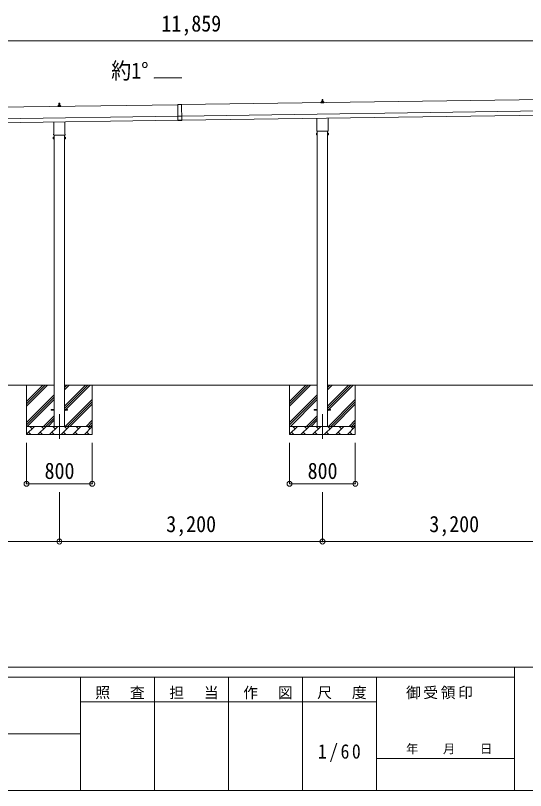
# Model space of a CAD drawing. Units: millimetres at full size, sheet at 1:60. Extents: x -16864 to 16864, y -11640 to 11640.
# Drawn here: x 4612 to 10816, y -11640 to -2213 of the extents above; entities that cross this region are included whole.
import ezdxf
from ezdxf.enums import TextEntityAlignment as Align

# ---------------------------------------------------------------- set-up
doc = ezdxf.new("R2010")
doc.units = ezdxf.units.MM
doc.header["$LTSCALE"] = 60
doc.header["$PDMODE"] = 32
doc.header["$PDSIZE"] = 60
doc.linetypes.add('CHAIN1', pattern=[8, 5, -1, 1, -1])
for name, color, linetype, lineweight in [('0-1_Defpoints', 7, 'CHAIN1', 9), ('0-2_TEXT1', 4, 'Continuous', 9), ('0-3_SHAPE', 7, 'Continuous', 9), ('0-7_PARTS2', 7, 'Continuous', 9), ('0-8_TABLE1', 6, 'Continuous', 9), ('F-0', 7, 'Continuous', 9)]:
    doc.layers.add(name, color=color, linetype=linetype, lineweight=lineweight)
doc.styles.add('ＭＳ ゴシック', font='')
doc.styles.get('ＭＳ ゴシック').set_extended_font_data('MS Gothic')

msp = doc.modelspace()

# ---------------------------------------------------------------- linework, layer by layer
at = {"layer": '0-1_Defpoints'}
for p, q in [((5145.59, -7060.72), (5145.59, -7409.72)), ((8345.59, -7060.72), (8345.59, -7409.72))]:
    msp.add_line(p, q, dxfattribs=at)
at = {"layer": '0-2_TEXT1'}
for p, q in [((6633.49, -2969.89), (6297.49, -2974.69)), ((6585.66, -3298.03), (850.19, -3379.96)), ((5139.9, -3305.75), (5140.62, -3282.23)), ((5141.62, -3281.25), (5150.17, -3281.25)), ((5151.17, -3282.23), (5151.9, -3305.75)), ((6585.64, -3297.03), (6630.64, -3296.39)), ((6585.64, -3297.03), (6588.39, -3489.51)), ((6630.65, -3297.39), (6585.66, -3298.03)), ((6630.64, -3296.39), (6633.39, -3488.87)), ((12641.27, -3211.52), (6630.65, -3297.39)), ((8327.65, -3275.54), (8327.65, -3267.82)), ((8364.15, -3275.54), (8327.65, -3275.54)), ((8328.03, -3267.04), (8363.76, -3267.04)), ((8328.41, -3266.85), (8335.13, -3265.22)), ((8335.51, -3265.04), (8356.28, -3265.04)), ((8335.9, -3264.25), (8335.9, -3260.04)), ((8336.9, -3260.04), (8354.9, -3260.04)), ((8339.9, -3260.04), (8340.62, -3236.51)), ((8341.62, -3235.54), (8350.17, -3235.54)), ((8351.17, -3236.51), (8351.9, -3260.04)), ((8355.9, -3264.25), (8355.9, -3260.04)), ((8363.38, -3266.85), (8356.66, -3265.22)), ((8364.15, -3275.54), (8364.15, -3267.82)), ((5127.65, -3321.25), (5127.65, -3313.54)), ((5164.15, -3321.25), (5127.65, -3321.25)), ((5128.03, -3312.75), (5163.76, -3312.75)), ((5128.41, -3312.56), (5135.13, -3310.94)), ((5135.51, -3310.75), (5156.28, -3310.75)), ((5135.9, -3309.96), (5135.9, -3305.75)), ((5136.9, -3305.75), (5154.9, -3305.75)), ((5155.9, -3309.96), (5155.9, -3305.75)), ((5163.38, -3312.56), (5156.66, -3310.94)), ((5164.15, -3321.25), (5164.15, -3313.54)), ((6632.65, -3437.37), (12643.27, -3351.51)), ((852.19, -3519.95), (6587.66, -3438.01)), ((6632.67, -3438.37), (6587.67, -3439.01)), ((6633.32, -3483.87), (6588.32, -3484.51)), ((6633.37, -3487.37), (12643.99, -3401.5)), ((8277.29, -3609.52), (8277.29, -3463.88)), ((8413.89, -3461.93), (8413.89, -3609.52)), ((852.91, -3569.94), (6588.37, -3488.01)), ((5077.29, -3655.24), (5077.29, -3509.6)), ((5213.89, -3507.64), (5213.89, -3655.24)), ((6633.39, -3488.87), (6588.39, -3489.51)), ((5075.59, -3664.01), (5075.59, -3658.51)), ((5213.53, -3667.51), (5077.65, -3667.51)), ((5083.09, -3667.51), (5083.09, -7210.72)), ((5208.09, -7210.72), (5208.09, -3667.51)), ((5215.59, -3658.51), (5215.59, -3664.01)), ((8271.59, -3647.8), (8272.35, -3646.48)), ((8271.59, -3647.8), (8271.59, -3664.8)), ((8271.59, -3664.8), (8272.35, -3666.11)), ((8278.59, -3651.39), (8272.35, -3651.39)), ((8278.59, -3661.2), (8272.35, -3661.2)), ((8278.59, -3666.11), (8272.35, -3666.11)), ((8275.59, -3618.3), (8275.59, -3612.8)), ((8413.53, -3621.8), (8277.65, -3621.8)), ((8281.09, -3665.5), (8278.59, -3665.5)), ((8283.09, -3621.8), (8283.09, -7210.72)), ((8408.09, -7210.72), (8408.09, -3621.8)), ((8410.09, -3665.5), (8412.59, -3665.5)), ((8412.59, -3651.39), (8418.83, -3651.39)), ((8412.59, -3661.2), (8418.83, -3661.2)), ((8412.59, -3666.11), (8418.83, -3666.11)), ((8415.59, -3612.8), (8415.59, -3618.3)), ((8419.59, -3647.8), (8418.83, -3646.48)), ((8419.59, -3664.8), (8418.83, -3666.11)), ((8419.59, -3647.8), (8419.59, -3664.8)), ((5071.59, -3693.51), (5072.35, -3692.19)), ((5071.59, -3693.51), (5071.59, -3710.51)), ((5071.59, -3710.51), (5072.35, -3711.82)), ((5078.59, -3697.1), (5072.35, -3697.1)), ((5078.59, -3706.92), (5072.35, -3706.92)), ((5078.59, -3711.82), (5072.35, -3711.82)), ((5081.09, -3711.21), (5078.59, -3711.21)), ((5210.09, -3711.21), (5212.59, -3711.21)), ((5212.59, -3697.1), (5218.83, -3697.1)), ((5212.59, -3706.92), (5218.83, -3706.92)), ((5212.59, -3711.82), (5218.83, -3711.82)), ((5219.59, -3693.51), (5218.83, -3692.19)), ((5219.59, -3710.51), (5218.83, -3711.82)), ((5219.59, -3693.51), (5219.59, -3710.51)), ((5045.59, -7006.22), (5083.09, -7006.22)), ((5045.59, -7015.22), (5045.59, -7006.22)), ((5045.59, -7006.22), (5083.09, -7006.22)), ((5045.59, -7015.22), (5045.59, -7006.22)), ((5045.59, -7015.22), (5083.09, -7015.22)), ((5045.59, -7015.22), (5083.09, -7015.22)), ((5208.09, -7006.22), (5245.59, -7006.22)), ((5208.09, -7006.22), (5245.59, -7006.22)), ((5208.09, -7015.22), (5245.59, -7015.22)), ((5208.09, -7015.22), (5245.59, -7015.22)), ((5245.59, -7015.22), (5245.59, -7006.22)), ((5245.59, -7015.22), (5245.59, -7006.22)), ((8245.59, -7006.22), (8283.09, -7006.22)), ((8245.59, -7015.22), (8245.59, -7006.22)), ((8245.59, -7006.22), (8283.09, -7006.22)), ((8245.59, -7015.22), (8245.59, -7006.22)), ((8245.59, -7015.22), (8283.09, -7015.22)), ((8245.59, -7015.22), (8283.09, -7015.22)), ((8408.09, -7006.22), (8445.59, -7006.22)), ((8408.09, -7006.22), (8445.59, -7006.22)), ((8408.09, -7015.22), (8445.59, -7015.22)), ((8408.09, -7015.22), (8445.59, -7015.22)), ((8445.59, -7015.22), (8445.59, -7006.22)), ((8445.59, -7015.22), (8445.59, -7006.22))]:
    msp.add_line(p, q, dxfattribs=at)
for points in [[(8278.59, -3666.11), (8278.59, -3646.48), (8272.35, -3646.48)], [(8278.59, -3665.5), (8278.59, -3647.1), (8281.09, -3647.1)], [(8412.59, -3665.5), (8412.59, -3647.1), (8410.09, -3647.1)], [(8412.59, -3666.11), (8412.59, -3646.48), (8418.83, -3646.48)], [(5078.59, -3711.82), (5078.59, -3692.19), (5072.35, -3692.19)], [(5078.59, -3711.21), (5078.59, -3692.81), (5081.09, -3692.81)], [(5212.59, -3711.21), (5212.59, -3692.81), (5210.09, -3692.81)], [(5212.59, -3711.82), (5212.59, -3692.19), (5218.83, -3692.19)]]:
    msp.add_lwpolyline(points, dxfattribs=at)
for points in [[(8281.09, -3666.8), (8281.09, -3645.8), (8283.09, -3645.8), (8283.09, -3666.8)], [(8410.09, -3666.8), (8410.09, -3645.8), (8408.09, -3645.8), (8408.09, -3666.8)], [(5081.09, -3712.51), (5081.09, -3691.51), (5083.09, -3691.51), (5083.09, -3712.51)], [(5210.09, -3712.51), (5210.09, -3691.51), (5208.09, -3691.51), (5208.09, -3712.51)]]:
    msp.add_lwpolyline(points, close=True, dxfattribs=at)
for centre, radius, start, end in [((5141.62, -3282.25), 1, 90, 178.60509), ((5150.17, -3282.25), 1, 1.39491, 90), ((8328.65, -3267.82), 1, 103.62699, 180), ((8334.9, -3264.25), 1, 283.62699, 0), ((8339.98, -3260.67), 4.13, 90, 171.17633), ((8336.9, -3261.04), 1, 90, 180), ((8341.62, -3236.54), 1, 90, 178.60509), ((8349.23, -3260.04), 4.83, 133.60282, 180), ((8342.56, -3260.04), 4.83, 0, 46.39718), ((8350.17, -3236.54), 1, 1.39491, 90), ((8351.81, -3260.67), 4.13, 8.82367, 90), ((8354.9, -3261.04), 1, 0, 90), ((8356.9, -3264.25), 1, 180, 256.37301), ((8363.15, -3267.82), 1, 0, 76.37301), ((5128.65, -3313.54), 1, 103.62699, 180), ((5134.9, -3309.96), 1, 283.62699, 0), ((5139.98, -3306.38), 4.13, 90, 171.17633), ((5136.9, -3306.75), 1, 90, 180), ((5149.23, -3305.75), 4.83, 133.60282, 180), ((5142.56, -3305.75), 4.83, 0, 46.39718), ((5151.81, -3306.38), 4.13, 8.82367, 90), ((5154.9, -3306.75), 1, 0, 90), ((5156.9, -3309.96), 1, 180, 256.37301), ((5163.15, -3313.54), 1, 0, 76.37301), ((5079.59, -3658.51), 4, 125.09963, 180), ((5079.59, -3664.01), 4, 180, 194.47751), ((5079.59, -3664.01), 4, 194.47751, 241.04498), ((5211.59, -3664.01), 4, 298.95502, 345.52249), ((5211.59, -3658.51), 4, 0, 54.90037), ((5211.59, -3664.01), 4, 345.52249, 0), ((8275.93, -3648.93), 4.34, 145.61575, 214.38425), ((8287.83, -3656.3), 16.24, 162.41205, 197.58795), ((8275.93, -3663.66), 4.34, 145.61575, 214.38425), ((8279.59, -3612.8), 4, 125.09963, 180), ((8279.59, -3618.3), 4, 180, 194.47751), ((8279.59, -3618.3), 4, 194.47751, 241.04498), ((8411.59, -3618.3), 4, 298.95502, 345.52249), ((8411.59, -3612.8), 4, 0, 54.90037), ((8411.59, -3618.3), 4, 345.52249, 0), ((8415.24, -3648.93), 4.34, 325.61575, 34.38425), ((8403.35, -3656.3), 16.24, 342.41205, 17.58795), ((8415.24, -3663.66), 4.34, 325.61575, 34.38425), ((5075.93, -3694.65), 4.34, 145.61575, 214.38425), ((5087.83, -3702.01), 16.24, 162.41205, 197.58795), ((5075.93, -3709.37), 4.34, 145.61575, 214.38425), ((5215.24, -3694.65), 4.34, 325.61575, 34.38425), ((5203.35, -3702.01), 16.24, 342.41205, 17.58795), ((5215.24, -3709.37), 4.34, 325.61575, 34.38425)]:
    msp.add_arc(centre, radius, start, end, dxfattribs=at)
at = {"layer": '0-3_SHAPE'}
for p, q in [((5083.09, -6710.72), (2008.09, -6710.72)), ((4745.59, -6710.72), (4745.59, -7310.72)), ((4745.59, -6909.21), (4944.07, -6710.72)), ((4745.59, -6937.49), (4972.36, -6710.72)), ((4745.59, -6965.77), (5000.64, -6710.72)), ((8283.09, -6710.72), (5208.09, -6710.72)), ((5208.09, -6739.55), (5236.91, -6710.72)), ((5208.09, -6767.83), (5265.2, -6710.72)), ((5208.09, -7022.39), (5519.76, -6710.72)), ((5208.09, -6965.82), (5463.19, -6710.72)), ((5208.09, -6994.11), (5491.47, -6710.72)), ((5545.59, -6710.72), (5545.59, -7310.72)), ((7945.59, -6710.72), (7945.59, -7310.72)), ((7945.59, -6909.21), (8144.07, -6710.72)), ((7945.59, -6937.49), (8172.36, -6710.72)), ((7945.59, -6965.77), (8200.64, -6710.72)), ((11483.09, -6710.72), (8408.09, -6710.72)), ((8408.09, -6739.55), (8436.91, -6710.72)), ((8408.09, -6767.83), (8465.2, -6710.72)), ((8408.09, -7022.39), (8719.76, -6710.72)), ((8408.09, -6965.82), (8663.19, -6710.72)), ((8408.09, -6994.11), (8691.47, -6710.72)), ((8745.59, -6710.72), (8745.59, -7310.72)), ((4745.59, -7163.76), (5083.09, -6826.26)), ((4745.59, -7192.05), (5083.09, -6854.55)), ((7945.59, -7163.76), (8283.09, -6826.26)), ((7945.59, -7192.05), (8283.09, -6854.55)), ((4755.2, -7210.72), (5083.09, -6882.83)), ((5217.75, -7210.72), (5545.59, -6882.88)), ((5246.03, -7210.72), (5545.59, -6911.16)), ((5274.31, -7210.72), (5545.59, -6939.45)), ((7955.2, -7210.72), (8283.09, -6882.83)), ((8417.75, -7210.72), (8745.59, -6882.88)), ((8446.03, -7210.72), (8745.59, -6911.16)), ((8474.31, -7210.72), (8745.59, -6939.45)), ((4953.19, -7210.72), (5083.09, -7080.82)), ((4981.47, -7210.72), (5083.09, -7109.11)), ((5009.76, -7210.72), (5083.09, -7137.39)), ((5472.3, -7210.72), (5545.59, -7137.44)), ((8153.19, -7210.72), (8283.09, -7080.82)), ((8181.47, -7210.72), (8283.09, -7109.11)), ((8209.76, -7210.72), (8283.09, -7137.39)), ((8672.3, -7210.72), (8745.59, -7137.44)), ((4745.59, -7307.17), (4842.04, -7210.72)), ((4745.59, -7210.72), (5545.59, -7210.72)), ((4813.48, -7239.28), (4784.93, -7210.72)), ((4883.46, -7310.72), (4983.46, -7210.72)), ((4954.9, -7239.28), (4926.35, -7210.72)), ((5024.88, -7310.72), (5124.88, -7210.72)), ((5096.32, -7239.28), (5067.77, -7210.72)), ((5166.3, -7310.72), (5266.3, -7210.72)), ((5237.75, -7239.28), (5209.19, -7210.72)), ((5307.72, -7310.72), (5407.72, -7210.72)), ((5379.17, -7239.28), (5350.61, -7210.72)), ((5449.14, -7310.72), (5545.59, -7214.28)), ((5520.59, -7239.28), (5492.04, -7210.72)), ((5500.59, -7210.72), (5545.59, -7165.72)), ((5528.87, -7210.72), (5545.59, -7194.01)), ((7945.59, -7307.17), (8042.04, -7210.72)), ((7945.59, -7210.72), (8745.59, -7210.72)), ((8013.48, -7239.28), (7984.93, -7210.72)), ((8083.46, -7310.72), (8183.46, -7210.72)), ((8154.9, -7239.28), (8126.35, -7210.72)), ((8224.88, -7310.72), (8324.88, -7210.72)), ((8296.32, -7239.28), (8267.77, -7210.72)), ((8366.3, -7310.72), (8466.3, -7210.72)), ((8437.75, -7239.28), (8409.19, -7210.72)), ((8507.72, -7310.72), (8607.72, -7210.72)), ((8579.17, -7239.28), (8550.61, -7210.72)), ((8649.14, -7310.72), (8745.59, -7214.28)), ((8720.59, -7239.28), (8692.04, -7210.72)), ((8700.59, -7210.72), (8745.59, -7165.72)), ((8728.87, -7210.72), (8745.59, -7194.01)), ((5545.59, -7310.72), (4745.59, -7310.72)), ((4770.59, -7282.17), (4799.14, -7310.72)), ((4912.01, -7282.17), (4940.56, -7310.72)), ((5053.43, -7282.17), (5081.98, -7310.72)), ((5194.85, -7282.17), (5223.41, -7310.72)), ((5336.27, -7282.17), (5364.83, -7310.72)), ((5477.7, -7282.17), (5506.25, -7310.72)), ((8745.59, -7310.72), (7945.59, -7310.72)), ((7970.59, -7282.17), (7999.14, -7310.72)), ((8112.01, -7282.17), (8140.56, -7310.72)), ((8253.43, -7282.17), (8281.98, -7310.72)), ((8394.85, -7282.17), (8423.41, -7310.72)), ((8536.27, -7282.17), (8564.83, -7310.72)), ((8677.7, -7282.17), (8706.25, -7310.72))]:
    msp.add_line(p, q, dxfattribs=at)
at = {"layer": '0-7_PARTS2', "color": 4}
for p, q in [((6297.49, -2974.69), (6297.49, -2969.89)), ((6297.49, -2969.89), (6633.49, -2969.89))]:
    msp.add_line(p, q, dxfattribs=at)
at = {"layer": '0-8_TABLE1'}
for p, q in [((12676.59, -2523.08), (817.59, -2523.08)), ((4745.59, -7909.72), (4745.59, -7409.72)), ((5545.59, -7909.72), (5545.59, -7409.72)), ((7945.59, -7909.72), (7945.59, -7409.72)), ((8745.59, -7909.72), (8745.59, -7409.72)), ((4745.59, -7909.72), (5545.59, -7909.72)), ((7945.59, -7909.72), (8745.59, -7909.72)), ((5145.59, -8611.72), (5145.59, -8011.72)), ((8345.59, -8611.72), (8345.59, -8011.72)), ((5145.59, -8611.72), (1945.59, -8611.72)), ((8345.59, -8611.72), (5145.59, -8611.72)), ((11545.59, -8611.72), (8345.59, -8611.72))]:
    msp.add_line(p, q, dxfattribs=at)
for p in [(4745.59, -7909.72), (5545.59, -7909.72), (7945.59, -7909.72), (8745.59, -7909.72), (5145.59, -8611.72), (8345.59, -8611.72)]:
    msp.add_point(p, dxfattribs=at)
at = {"layer": 'F-0', "color": 5, "lineweight": 5}
for p, q in [((-16864.12, -10140), (16015.88, -10140)), ((10682.37, -10140), (10682.37, -11640)), ((-16864.12, -10260), (10682.37, -10260)), ((5402.37, -10260), (5402.37, -11640)), ((6302.37, -10260), (6302.37, -11640)), ((7202.37, -10260), (7202.37, -11640)), ((8102.36, -10260), (8102.36, -11640)), ((9002.37, -10260), (9002.37, -11640)), ((5402.37, -10560), (9002.37, -10560)), ((-6897.63, -10950), (5402.37, -10950)), ((9002.37, -11250), (10682.37, -11250)), ((-16864.12, -11640), (16015.88, -11640))]:
    msp.add_line(p, q, dxfattribs=at)

# ---------------------------------------------------------------- texts
at = {"layer": '0-7_PARTS2', "style": 'ＭＳ ゴシック', "width": 0.9}
msp.add_text('約1°', height=197.9, dxfattribs=at).set_placement((5776.41, -3042.45), align=Align.BOTTOM_LEFT)
at = {"layer": '0-8_TABLE1', "color": 7, "style": 'ＭＳ ゴシック', "width": 0.9}
for s, p in [('11,859', (6387.09, -2468.08)), ('800', (4965.59, -7909.72)), ('800', (8165.59, -7909.72)), ('3,200', (6445.59, -8556.72)), ('3,200', (9645.59, -8556.72))]:
    msp.add_text(s, height=197.9, dxfattribs=at).set_placement(p, align=Align.BOTTOM_LEFT)
at = {"layer": 'F-0', "style": 'ＭＳ ゴシック'}
msp.add_text('年\u3000\u3000月\u3000\u3000日', height=110, dxfattribs=at).set_placement((9362.37, -11220), align=Align.BOTTOM_LEFT)
at = {"layer": 'F-0', "attachment_point": 7, "style": 'ＭＳ ゴシック'}
for s, insert, char_height in [('\\T1.17;照\u3000査', (5582.37, -10530), 132), ('\\T1.17;担\u3000当', (6482.37, -10530), 132), ('\\T1.17;作\u3000図', (7382.37, -10530), 132), ('\\T1.17;尺\u3000度', (8282.37, -10530), 132), ('\\T1.17;御受領印', (9362.37, -10530), 132), ('\\T1.28;\\W0.9;1/60', (8289.87, -11295), 176)]:
    msp.add_mtext(s, dxfattribs=dict(at, insert=insert, char_height=char_height))

doc.saveas('drawing.dxf')
